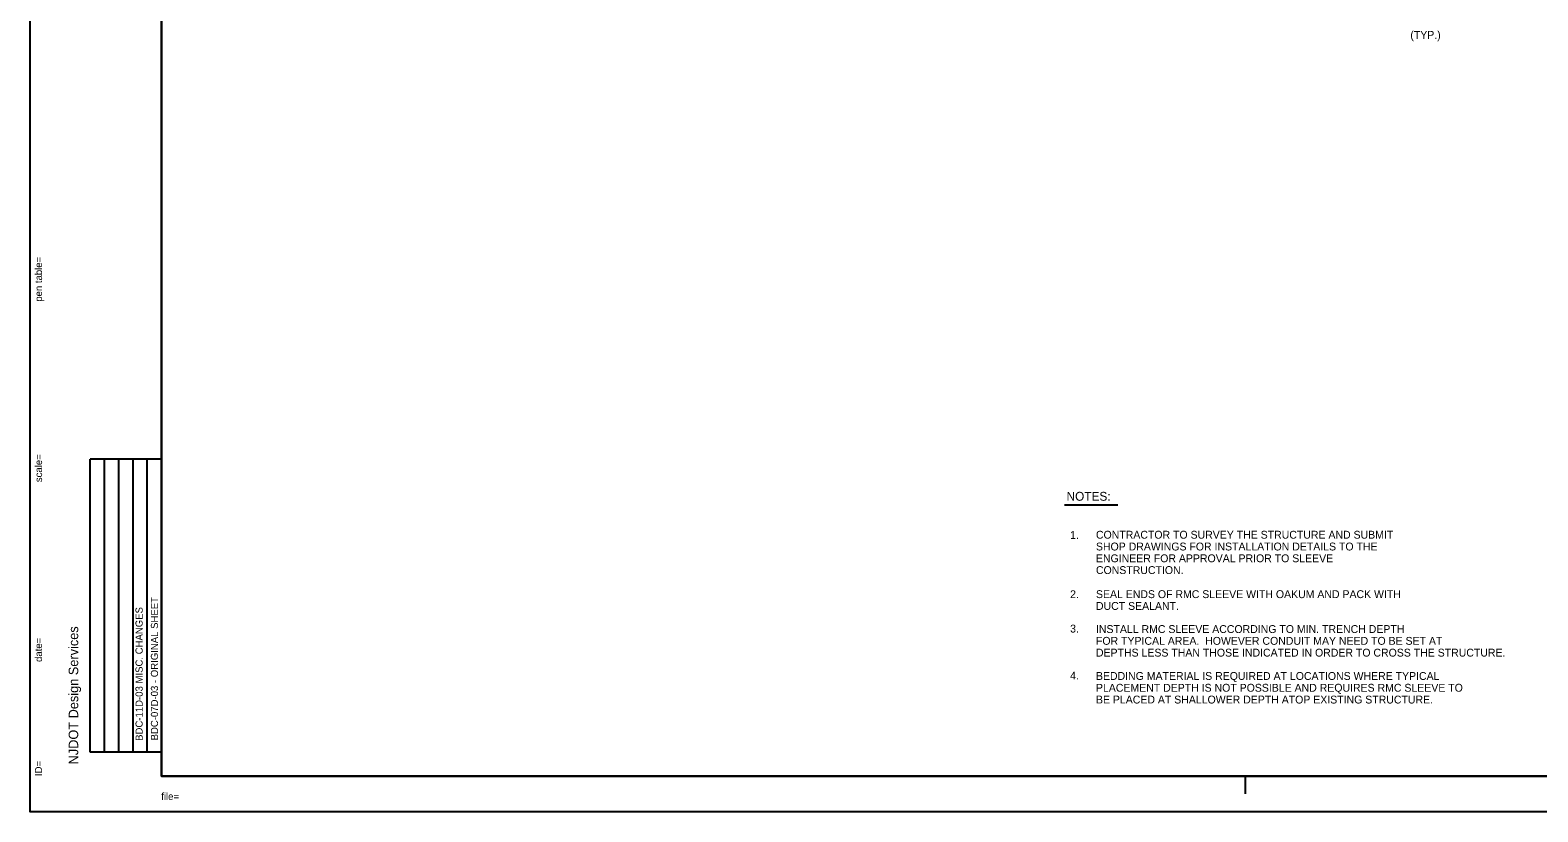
# Model space of a CAD drawing. Extents: x 706238 to 707286, y 703817 to 704477.
# Drawn here: x 706238 to 706871, y 703817 to 704145 of the extents above; entities that cross this region are included whole.
import ezdxf

# ---------------------------------------------------------------- set-up
doc = ezdxf.new("R2010")
doc.units = 0
doc.layers.add('1', color=7, linetype='Continuous')
doc.layers.add('41', color=7, linetype='Continuous')

msp = doc.modelspace()

# ---------------------------------------------------------------- linework, layer by layer
at = {"layer": '1'}
for p, q in [((706293.36, 704461.87), (706293.36, 703831.87)), ((706263.36, 703841.87), (706263.36, 703964.87)), ((706293.36, 703964.87), (706263.36, 703964.87)), ((706269.36, 703841.87), (706269.36, 703964.87)), ((706275.36, 703841.87), (706275.36, 703964.87)), ((706281.36, 703841.87), (706281.36, 703964.87)), ((706287.36, 703841.87), (706287.36, 703964.87)), ((706672.39, 703945.79), (706694.69, 703945.79)), ((706293.36, 703841.87), (706263.36, 703841.87)), ((706293.36, 703831.87), (707283.36, 703831.87)), ((706748.35, 703824.89), (706748.35, 703831.87)), ((706748.36, 703824.37), (706748.36, 703831.87)), ((707286.36, 703816.87), (706238.19, 703816.87))]:
    msp.add_line(p, q, dxfattribs=at)
at = {"layer": '41'}
for points in [[(706238.19, 704476.87), (707286.36, 704476.87), (707286.36, 703816.87), (706238.19, 703816.87)], [(706293.36, 704461.87), (707283.36, 704461.87), (707283.36, 703831.87), (706293.36, 703831.87)]]:
    msp.add_lwpolyline(points, close=True, dxfattribs=at)

# ---------------------------------------------------------------- texts
at = {"layer": '1'}
for s, height, p in [('(TYP.)', 3.3, (706817.54, 704141.39)), ('NOTES:', 3.718, (706673.22, 703947.48)), ('1.', 3.3, (706674.73, 703931.46)), ('CONTRACTOR TO SURVEY THE STRUCTURE AND SUBMIT', 3.3002, (706685.57, 703931.56)), ('SHOP DRAWINGS FOR INSTALLATION DETAILS TO THE ', 3.3002, (706685.57, 703926.61)), ('ENGINEER FOR APPROVAL PRIOR TO SLEEVE ', 3.3002, (706685.57, 703921.66)), ('CONSTRUCTION.  ', 3.3002, (706685.57, 703916.71)), ('2.', 3.3, (706674.73, 703906.59)), ('SEAL ENDS OF RMC SLEEVE WITH OAKUM AND PACK WITH', 3.3002, (706685.57, 703906.61)), ('DUCT SEALANT.', 3.3002, (706685.57, 703901.66)), ('3.', 3.3, (706674.73, 703892.15)), ('FOR TYPICAL AREA.  HOWEVER CONDUIT MAY NEED TO BE SET AT', 3.3002, (706685.57, 703887.01)), ('INSTALL RMC SLEEVE ACCORDING TO MIN. TRENCH DEPTH ', 3.3002, (706685.57, 703891.96)), ('DEPTHS LESS THAN THOSE INDICATED IN ORDER TO CROSS THE STRUCTURE.  ', 3.3002, (706685.57, 703882.06)), ('4.', 3.3, (706674.73, 703872.44)), ('BEDDING MATERIAL IS REQUIRED AT LOCATIONS WHERE TYPICAL', 3.3002, (706685.57, 703872.26)), ('PLACEMENT DEPTH IS NOT POSSIBLE AND REQUIRES RMC SLEEVE TO', 3.3002, (706685.57, 703867.31)), ('BE PLACED AT SHALLOWER DEPTH ATOP EXISTING STRUCTURE.', 3.3002, (706685.57, 703862.36))]:
    msp.add_text(s, height=height, dxfattribs=at).set_placement(p)
for s, height, rotation, p in [('...................pentable..................', 0.0432, 90, (706243.19, 704054.94)), ('pen table=', 3, 90, (706243.19, 704031.03)), ('scale=', 3, 90, (706243.19, 703955.27)), ('......scale......', 0.0432, 90, (706243.19, 703969.94)), ('BDC-11D-03 MISC. CHANGES', 3, 90, (706285.41, 703846.67)), ('BDC-07D-03 - ORIGINAL SHEET', 3, 90, (706291.86, 703846.87)), ('date=', 3, 90, (706243.19, 703879.81)), ('.......time......', 0.0432, 90, (706243.19, 703892.94)), ('NJDOT Design Services', 4, 90, (706258.36, 703836.8)), ('............who............', 0.0432, 90, (706243.19, 703839.87)), ('ID=', 3, 90, (706243.19, 703831.9)), ('file=', 3, 360, (706293.2, 703821.87)), ('...................bob..................', 0.0432, 360, (706303.19, 703821.87))]:
    msp.add_text(s, height=height, rotation=rotation, dxfattribs=at).set_placement(p)

doc.saveas('drawing.dxf')
